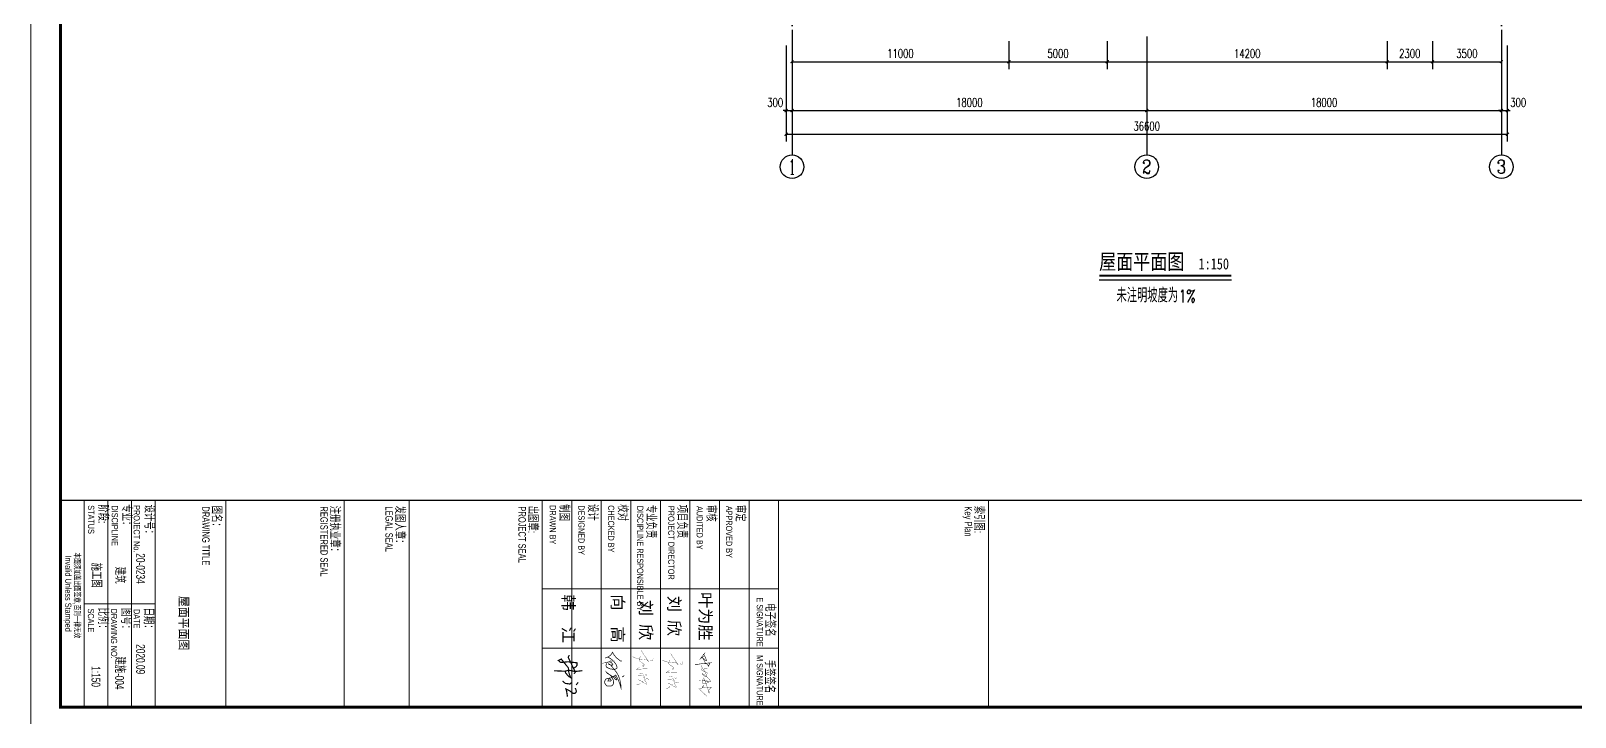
# Model space of a CAD drawing. Extents: x -275060 to -14507, y -783073 to -270523.
# Drawn here: x -192857 to -114487, y -626224 to -591405 of the extents above; entities that cross this region are included whole.
import ezdxf
from ezdxf.enums import TextEntityAlignment as Align

# ---------------------------------------------------------------- set-up
doc = ezdxf.new("R2010")
doc.units = 0
doc.header["$LTSCALE"] = 1000
doc.header["$MEASUREMENT"] = 0
doc.linetypes.add('DOTE', pattern=[2.42, 2, -0.2, 0.02, -0.2])
doc.layers.get('Defpoints').update_dxf_attribs({"color": 252})
for name, color, linetype in [('00-tk', 151, 'Continuous'), ('07m', 36, 'Continuous'), ('AXIS', 3, 'Continuous'), ('AXIS_TEXT', 7, 'Continuous'), ('DIM_SYMB', 3, 'Continuous'), ('DOTE', 1, 'Continuous'), ('iicon', 7, 'Continuous'), ('PUB_DIM', 3, 'Continuous'), ('签名', 1, 'Continuous')]:
    doc.layers.add(name, color=color, linetype=linetype)
doc.layers.add('TK', color=252, linetype='Continuous', lineweight=13)
doc.layers.add('功能名称', color=255, linetype='Continuous', lineweight=0)
doc.styles.add('_TCH_AXIS', font='COMPLEX', dxfattribs={"bigfont": 'GBCBIG'})
doc.styles.add('_TCH_DIM', font='SIMPLEX', dxfattribs={"bigfont": 'GBCBIG'})
doc.styles.add('_TCH_DIM_T3', font='SIMPLEX', dxfattribs={"width": 0.705882, "bigfont": 'GBCBIG'})
doc.styles.add('COMPLEX', font='COMPLEX')
doc.styles.add('DS6HT', font='simhei.ttf', dxfattribs={"width": 0.8})
doc.styles.add('T&D', font='haiwenrs.shx', dxfattribs={"width": 0.7, "bigfont": 'hztxt.shx'})
doc.styles.add('TITLE', font='simhei.ttf', dxfattribs={"width": 0.8})
doc.styles.add('仿宋体', font='', dxfattribs={"width": 0.8})
doc.styles.get('仿宋体').set_extended_font_data('SimSun')
doc.dimstyles.new('_TCH_ARCH&&150', dxfattribs={"dimtxt": 446.25, "dimasz": 150, "dimexe": 375, "dimexo": 450, "dimgap": 189.375, "dimtad": 1, "dimdec": 0, "dimzin": 0, "dimdsep": 46, "dimtxsty": '_TCH_DIM_T3', "dimblk": 'ARCHTICK', "dimcen": 0.09, "dimclrt": 7, "dimazin": 2, "dimtfac": 1, "dimtdec": 0, "dimtix": 1, "dimtmove": 2, "dimatfit": 3, "dimfxl": 0, "dimtolj": 1, "dimtzin": 0, "dimarcsym": 0})

# ---------------------------------------------------------------- blocks, each defined once
blk = doc.blocks.new('TK-A0')
at = {"layer": 'TK'}
for p, q in [((1109, 831), (1109, 10)), ((1179, 10), (1179, 831)), ((1109, 324), (1179, 324)), ((1109, 253), (1179, 253)), ((1109, 253), (1179, 253)), ((1109, 253), (1179, 253)), ((1109, 253), (1179, 253)), ((1109, 253), (1179, 253)), ((1179, 253), (1109, 253)), ((1179, 253), (1109, 253)), ((1179, 253), (1109, 253)), ((1109, 253), (1179, 253)), ((1139, 173), (1139, 253)), ((1139, 253), (1139, 189)), ((1159, 173), (1159, 253)), ((1159, 189), (1159, 253)), ((1179, 243), (1109, 243)), ((1179, 233), (1109, 233)), ((1179, 233), (1109, 233)), ((1179, 223), (1109, 223)), ((1179, 223), (1109, 223)), ((1179, 213), (1109, 213)), ((1179, 213), (1109, 213)), ((1179, 203), (1109, 203)), ((1179, 203), (1109, 203)), ((1179, 193), (1109, 193)), ((1179, 193), (1109, 193)), ((1179, 183), (1109, 183)), ((1179, 183), (1109, 183)), ((1109, 173), (1179, 173)), ((1109, 173), (1179, 173)), ((1179, 173), (1109, 173)), ((1179, 173), (1109, 173)), ((1109, 128), (1179, 128)), ((1179, 106), (1109, 106)), ((1179, 42), (1109, 42)), ((1144, 42), (1144, 18)), ((1179, 34), (1109, 34)), ((1179, 26), (1109, 26)), ((1179, 18), (1109, 18)), ((25, 10), (1179, 10)), ((1179, 10), (1109, 10)), ((0, 0), (1189, 0))]:
    blk.add_line(p, q, dxfattribs=at)
at = {"layer": 'TK', "const_width": 1}
blk.add_lwpolyline([(25, 831), (1179, 831), (1179, 10), (25, 10)], close=True, dxfattribs=at)
at = {"layer": 'TK', "const_width": 0.5}
blk.add_lwpolyline([(1109, 10), (1109, 831)], dxfattribs=at)
at = {"layer": 'TK'}
blk.add_lwpolyline([(1109, 66), (1179, 66), (1179, 42), (1109, 42)], close=True, dxfattribs=at)
at = {"layer": 'TK', "style": 'T&D', "width": 0.7}
for s, height, p in [('索引图:', 3, (1110.82, 319.18)), ('Key Plan', 2.5, (1111.07, 315.96)), ('电子签名', 3, (1143.79, 248.48)), ('手签签名', 3, (1162.95, 248.35)), ('E SIGNATURE', 2.1, (1141.86, 245.58)), ('M SIGNATURE', 2.1, (1161.37, 245.58)), ('审定', 3, (1110.55, 238.42)), ('APPROVED BY', 2.1, (1110.87, 235.2)), ('审核', 3, (1110.54, 228.52)), ('AUDITED BY', 2.1, (1110.93, 225.24)), ('项目负责', 3, (1110.51, 218.67)), ('PROJECT DIRECTOR', 2.1, (1110.89, 215.62)), ('专业负责', 3, (1110.53, 208.18)), ('DISCIPLINE RESPONSIBLE BY', 2.1, (1110.88, 205.12)), ('校对', 3, (1110.33, 198.59)), ('CHECKED BY', 2.1, (1110.67, 195.26)), ('设计', 3, (1110.26, 188.44)), ('DESIGNED BY', 2.1, (1110.72, 185.24)), ('制图', 3, (1110.3, 178.78)), ('DRAWN BY', 2.1, (1110.66, 175.53)), ('出图章:', 3, (1110.82, 168.19)), ('PROJECT SEAL', 2.5, (1111.07, 164.96)), ('发图人章：', 3, (1110.82, 123.19)), ('LEGAL SEAL', 2.5, (1111.07, 119.96)), ('注册执业章：', 3, (1110.82, 101.19)), ('REGISTERED SEAL', 2.5, (1111.07, 97.96)), ('图名：', 3, (1110.82, 61.18)), ('DRAWING TITLE', 2.5, (1111.07, 57.96)), ('设计号：', 3, (1110.43, 38.45)), ('PROJECT No.', 2.1, (1110.65, 34.77)), ('日期：', 3, (1145.29, 38.21)), ('DATE', 2.1, (1145.79, 34.78)), ('专业：', 3, (1110.33, 30.82)), ('图号：', 3, (1145.43, 30.55)), ('阶段:', 3, (1110.33, 22.8)), ('DISCIPLINE', 2.1, (1110.75, 27.35)), ('DRAWING NO.', 2.1, (1145.65, 27.09)), ('STATUS', 2.1, (1110.67, 19.33)), ('比例：', 3, (1145.32, 22.72)), ('SCALE', 2.1, (1145.6, 19.28))]:
    blk.add_text(s, height=height, dxfattribs=at).set_placement(p)
for s, height, p in [('本图须加盖出图签章,否则一律无效', 2, (1141.16, 15.64)), ('Invalid Unless Stamped', 2.1, (1140.58, 12.4))]:
    blk.add_text(s, height=height, dxfattribs=at).set_placement(p, align=Align.MIDDLE)
blk = doc.blocks.new('A$C7C122B11')
at = {"layer": 'iicon', "color": 13, "const_width": 7.58}
for points in [[(244, 611), (279, 605)], [(322, 465), (255, 393)], [(279, 605), (315, 591)], [(321, 572), (298, 526)], [(301, 455), (344, 476)], [(315, 591), (321, 572)], [(858, 469), (850, 439)], [(872, 485), (858, 469)], [(0, 251), (101, 316)], [(101, 316), (199, 383)], [(180, 234), (214, 214)], [(220, 61), (189, 0)], [(199, 383), (301, 455)], [(214, 214), (249, 201)], [(254, 164), (220, 61)], [(249, 201), (284, 195)], [(270, 260), (254, 164)], [(255, 393), (267, 338)], [(267, 338), (270, 260)], [(284, 195), (312, 200)], [(312, 200), (331, 220)], [(331, 220), (382, 295)], [(382, 295), (411, 328)], [(411, 328), (434, 349)], [(434, 349), (448, 349)], [(448, 349), (455, 315)], [(455, 315), (462, 292)], [(462, 292), (485, 335)], [(535, 158), (509, 209)], [(575, 108), (535, 158)], [(554, 440), (553, 381)], [(553, 381), (555, 298)], [(555, 298), (561, 212)], [(561, 212), (572, 134)], [(572, 134), (575, 108)], [(674, 309), (686, 266)], [(686, 266), (692, 224)], [(692, 224), (692, 211)], [(718, 416), (741, 413)], [(745, 400), (719, 368)], [(726, 309), (755, 327)], [(741, 413), (745, 400)], [(755, 327), (790, 346)], [(756, 296), (765, 257)], [(762, 218), (762, 180)], [(762, 180), (763, 160)], [(765, 257), (762, 218)], [(790, 346), (817, 357)], [(826, 342), (799, 315)], [(817, 357), (835, 356)], [(835, 356), (826, 342)], [(850, 439), (850, 403)], [(850, 403), (863, 373)], [(863, 373), (876, 363)], [(876, 363), (897, 363)], [(892, 201), (876, 164)], [(909, 233), (892, 201)], [(897, 363), (924, 382)], [(921, 283), (909, 233)], [(923, 311), (921, 283)], [(924, 382), (974, 414)], [(951, 294), (937, 279)], [(971, 334), (951, 294)], [(991, 378), (971, 334)], [(974, 414), (997, 421)], [(980, 231), (1007, 207)], [(1010, 411), (991, 378)], [(997, 421), (1010, 411)], [(1033, 121), (1002, 119)], [(1007, 207), (1028, 171)], [(1028, 171), (1033, 146)], [(1033, 146), (1033, 121)]]:
    blk.add_lwpolyline(points, dxfattribs=at)
blk = doc.blocks.new('A$C2CD672AE')
at = {"layer": '签名', "const_width": 40}
for points in [[(10, 523), (86, 480), (394, 629), (590, 723), (643, 672)], [(462, 656), (414, 738), (355, 782), (274, 780), (253, 600), (239, 476), (251, 353), (262, 228), (197, 148), (148, 248), (316, 383), (446, 488), (600, 502), (775, 564), (727, 488), (613, 394), (559, 372)], [(540, 958), (551, 861), (567, 712), (523, 495), (559, 372), (543, 1)], [(945, 587), (994, 537), (977, 455), (975, 388), (887, 289)], [(935, 820), (1023, 749)], [(1126, 719), (1223, 757), (1271, 749), (1305, 711), (1309, 646), (1217, 526), (1158, 404), (1244, 429), (1358, 448), (1418, 455)]]:
    blk.add_lwpolyline(points, dxfattribs=at)
blk = doc.blocks.new('A$C3CB17D36')
at = {"const_width": 19.8}
for points in [[(80, 483), (82, 436), (-4, 331), (-78, 262), (-162, 214), (-96, 172), (-54, 122), (-14, 43), (0, 0)], [(65, 180), (93, 156), (111, 112), (117, 72), (102, 134), (135, 190), (181, 222), (201, 209), (198, 167), (178, 105), (157, 102), (195, 158), (241, 200), (315, 257), (385, 312), (440, 349), (503, 383), (609, 420), (706, 439), (791, 454), (852, 454), (716, 416), (599, 368), (536, 337), (477, 307), (499, 274), (517, 240), (510, 196), (467, 131), (427, 62), (399, 43), (467, 131), (526, 187), (613, 233), (672, 242), (729, 240), (769, 207), (791, 169), (791, 122), (782, 49), (744, 16), (692, -10), (629, 1), (595, 23), (580, 54), (573, 98), (582, 119), (601, 157), (635, 177), (651, 159), (649, 129), (648, 81), (582, 119)], [(484, 543), (520, 516), (530, 479)], [(-29, 73), (10, 153), (71, 228), (167, 307), (248, 338), (278, 337), (299, 321), (315, 280), (314, 213), (304, 143), (282, 94), (256, 43), (211, 30), (146, 45)], [(511, 204), (545, 247), (597, 293), (620, 321), (595, 337), (562, 312), (534, 290), (503, 269)], [(573, 98), (558, 138), (557, 178), (546, 198)]]:
    blk.add_lwpolyline(points, dxfattribs=at)
blk = doc.blocks.new('5635634563456')
at = {"layer": 'AXIS', "color": 1, "ltscale": 1000}
for points, const_width in [([(456000, 226461), (456120, 226541), (456209, 226584), (456284, 226619), (456362, 226642), (456383, 226667), (456372, 226711), (456436, 226771), (456484, 226814), (456541, 226856), (456584, 226882)], 35), ([(456321, 227084), (456323, 227003), (456340, 226889), (456350, 226736), (456364, 226551), (456389, 226377), (456412, 226211), (456434, 226115), (456454, 225981), (456460, 225938)], 35), ([(456541, 226856), (456497, 226883), (456453, 226906), (456404, 226930), (456347, 226954), (456330, 226974)], 35), ([(456511, 226356), (456598, 226399), (456645, 226426), (456716, 226466), (456769, 226502), (456843, 226554), (456901, 226589), (456972, 226633), (457083, 226688), (457147, 226724), (457210, 226744), (457243, 226739), (457255, 226715), (457256, 226661), (457241, 226611), (457206, 226554), (457187, 226524), (457156, 226496), (457121, 226466), (457079, 226440), (457051, 226436), (457075, 226474), (457120, 226543), (457168, 226614), (457233, 226692), (457285, 226754), (457338, 226800), (457415, 226883), (457487, 226940), (457542, 226981), (457583, 227002), (457585, 226954), (457566, 226823), (457537, 226676), (457515, 226502), (457509, 226326), (457520, 226216)], 20), ([(456723, 226780), (456707, 226722), (456709, 226662), (456720, 226612), (456740, 226593), (456760, 226586), (456774, 226591)], 20), ([(455638, 226631), (456046, 226314), (455898, 226528)], 35), ([(455726, 226495), (455793, 226559), (455885, 226610), (455980, 226658), (456074, 226692), (456140, 226711), (456191, 226721), (456171, 226679), (456122, 226626), (456066, 226550), (456000, 226461), (455930, 226407)], 35), ([(456474, 226132), (456468, 226098), (456460, 225938)], 10)]:
    blk.add_lwpolyline(points, dxfattribs=dict(at, const_width=const_width))
for points in [[(457041, 226828, 20, 20, 0), (456957, 226700, 20, 20, 0), (456928, 226631, 20, 20, 0), (456875, 226503, 20, 20, 0), (456834, 226423, 20, 20, 0), (456812, 226396, 20, 20, 0), (456724, 226364, 20, 0, 0)], [(457512, 226414, 20, 20, 0), (457568, 226678, 20, 20, 0), (457591, 226783, 20, 20, 0), (457627, 226841, 20, 20, 0), (457636, 226855, 20, 20, 0), (457670, 226830, 20, 20, 0), (457684, 226788, 20, 20, 0), (457721, 226669, 20, 20, 0), (457721, 226593, 20, 20, 0), (457722, 226502, 20, 20, 0), (457712, 226436, 20, 20, 0), (457675, 226435, 20, 20, 0), (457629, 226445, 20, 20, 0), (457579, 226451, 20, 20, 0), (457468, 226480, 20, 20, 0), (457412, 226504, 20, 20, 0), (457345, 226518, 20, 20, 0), (457423, 226562, 20, 20, 0), (457642, 226660, 20, 20, 0), (457903, 226748, 20, 20, 0), (458182, 226843, 20, 20, 0), (458298, 226875, 20, 20, 0), (458384, 226894, 20, 20, 0), (458349, 226902, 20, 20, 0), (458320, 226902, 20, 20, 0), (458244, 226891, 20, 20, 0), (458219, 226887, 20, 20, 0), (458166, 226893, 20, 20, 0), (458108, 226921, 20, 20, 0), (458072, 226957, 20, 20, 0), (458038, 226986, 20, 20, 0), (458000, 227029, 20, 20, 0), (457974, 227049, 20, 20, 0), (457985, 226931, 20, 20, 0), (458001, 226820, 20, 20, 0), (458013, 226590, 20, 20, 0), (458016, 226523, 20, 20, 0), (457984, 226423, 20, 20, 0), (457948, 226430, 20, 20, 0), (457915, 226448, 20, 20, 0), (457886, 226495, 20, 20, 0), (457875, 226514, 20, 20, 0), (457865, 226548, 20, 20, 0), (457913, 226535, 20, 20, 0), (457962, 226508, 20, 20, 0), (457985, 226486, 20, 20, 0), (458023, 226448, 20, 20, 0), (458044, 226386, 20, 20, 0), (458039, 226328, 20, 20, 0), (458028, 226266, 20, 20, 0), (458031, 226227, 20, 20, 0), (458032, 226211, 20, 20, 0), (458087, 226240, 20, 20, 0), (458166, 226298, 20, 20, 0), (458306, 226445, 20, 20, 0), (458437, 226588, 20, 20, 0), (458487, 226643, 20, 0, 0), (458657, 226831, 0, 0, 0)]]:
    blk.add_lwpolyline(points, format="xyseb", dxfattribs=at)
blk = doc.blocks.new('签名')
at = {"xscale": 1.132661029987503, "yscale": 1.132661029987503, "zscale": 1.132661029987503}
for p in [(-1750, 4064), (-1860, 3062)]:
    blk.add_blockref('A$C7C122B11', p, dxfattribs=at)
at = {"layer": '00-tk', "xscale": 1.200000000011642, "yscale": 1.200000000011642, "zscale": 1.200000000011642}
blk.add_blockref('A$C3CB17D36', (-1599, 2124), dxfattribs=at)
at = {"layer": 'AXIS', "xscale": 0.5, "yscale": 0.5, "zscale": 0.5}
blk.add_blockref('5635634563456', (-229602, -107802), dxfattribs=at)
at = {"layer": '签名'}
blk.add_blockref('A$C2CD672AE', (-1713, 399), dxfattribs=at)
at = {"layer": '功能名称', "color": 7, "style": 'DS6HT'}
for s, p in [('叶为胜', (-3830, 5326)), ('刘 欣', (-3706, 4269)), ('刘 欣', (-3567, 3309)), ('向  高', (-3757, 2357)), ('韩  江', (-3750, 689))]:
    blk.add_text(s, height=400, dxfattribs=at).set_placement(p)
blk = doc.blocks.new('_ArchTick')
at = {"color": 0, "linetype": 'ByBlock', "const_width": 0.4}
blk.add_lwpolyline([(-0.5, -0.5), (0.5, 0.5)], dxfattribs=at)
blk = doc.blocks.new('*D81')
at = {"layer": 'Defpoints', "color": 0, "transparency": 16777216}
for p in [(-154228, -591480), (-143228, -591480), (-143228, -592970)]:
    blk.add_point(p, dxfattribs=at)
at = {"layer": 'PUB_DIM', "color": 0, "lineweight": -2, "transparency": 16777216}
for p, q in [((-154228, -591930), (-154228, -593344)), ((-143228, -591930), (-143228, -593344)), ((-154228, -592970), (-143228, -592970))]:
    blk.add_line(p, q, dxfattribs=at)
at = {"layer": 'PUB_DIM', "color": 0, "lineweight": -2, "transparency": 16777216, "xscale": 150, "yscale": 150, "zscale": 150, "rotation": 180}
blk.add_blockref('_ArchTick', (-154228, -592970), dxfattribs=at)
at = {"layer": 'PUB_DIM', "color": 0, "lineweight": -2, "transparency": 16777216, "xscale": 150, "yscale": 150, "zscale": 150}
blk.add_blockref('_ArchTick', (-143228, -592970), dxfattribs=at)
at = {"layer": 'PUB_DIM', "color": 7, "transparency": 16777216, "insert": (-148728, -592557), "char_height": 446.2, "attachment_point": 5, "style": '_TCH_DIM_T3'}
blk.add_mtext('\\A1;11000', dxfattribs=at)
blk = doc.blocks.new('*D82')
at = {"layer": 'Defpoints', "color": 0, "transparency": 16777216}
for p in [(-143228, -591480), (-138228, -591480), (-138228, -592970)]:
    blk.add_point(p, dxfattribs=at)
at = {"layer": 'PUB_DIM', "color": 0, "lineweight": -2, "transparency": 16777216}
for p, q in [((-143228, -591930), (-143228, -593344)), ((-138228, -591930), (-138228, -593344)), ((-143228, -592970), (-138228, -592970))]:
    blk.add_line(p, q, dxfattribs=at)
at = {"layer": 'PUB_DIM', "color": 0, "lineweight": -2, "transparency": 16777216, "xscale": 150, "yscale": 150, "zscale": 150, "rotation": 180}
blk.add_blockref('_ArchTick', (-143228, -592970), dxfattribs=at)
at = {"layer": 'PUB_DIM', "color": 0, "lineweight": -2, "transparency": 16777216, "xscale": 150, "yscale": 150, "zscale": 150}
blk.add_blockref('_ArchTick', (-138228, -592970), dxfattribs=at)
at = {"layer": 'PUB_DIM', "color": 7, "transparency": 16777216, "insert": (-140728, -592557), "char_height": 446.2, "attachment_point": 5, "style": '_TCH_DIM_T3'}
blk.add_mtext('\\A1;5000', dxfattribs=at)
blk = doc.blocks.new('*D83')
at = {"layer": 'Defpoints', "color": 0, "transparency": 16777216}
for p in [(-138228, -591480), (-124028, -591480), (-124028, -592970)]:
    blk.add_point(p, dxfattribs=at)
at = {"layer": 'PUB_DIM', "color": 0, "lineweight": -2, "transparency": 16777216}
for p, q in [((-138228, -591930), (-138228, -593344)), ((-124028, -591930), (-124028, -593344)), ((-138228, -592970), (-124028, -592970))]:
    blk.add_line(p, q, dxfattribs=at)
at = {"layer": 'PUB_DIM', "color": 0, "lineweight": -2, "transparency": 16777216, "xscale": 150, "yscale": 150, "zscale": 150, "rotation": 180}
blk.add_blockref('_ArchTick', (-138228, -592970), dxfattribs=at)
at = {"layer": 'PUB_DIM', "color": 0, "lineweight": -2, "transparency": 16777216, "xscale": 150, "yscale": 150, "zscale": 150}
blk.add_blockref('_ArchTick', (-124028, -592970), dxfattribs=at)
at = {"layer": 'PUB_DIM', "color": 7, "transparency": 16777216, "insert": (-131128, -592557), "char_height": 446.2, "attachment_point": 5, "style": '_TCH_DIM_T3'}
blk.add_mtext('\\A1;14200', dxfattribs=at)
blk = doc.blocks.new('*D84')
at = {"layer": 'Defpoints', "color": 0, "transparency": 16777216}
for p in [(-124028, -591480), (-121728, -591480), (-121728, -592970)]:
    blk.add_point(p, dxfattribs=at)
at = {"layer": 'PUB_DIM', "color": 0, "lineweight": -2, "transparency": 16777216}
for p, q in [((-124028, -591930), (-124028, -593344)), ((-121728, -591930), (-121728, -593344)), ((-124028, -592970), (-121728, -592970))]:
    blk.add_line(p, q, dxfattribs=at)
at = {"layer": 'PUB_DIM', "color": 0, "lineweight": -2, "transparency": 16777216, "xscale": 150, "yscale": 150, "zscale": 150, "rotation": 180}
blk.add_blockref('_ArchTick', (-124028, -592970), dxfattribs=at)
at = {"layer": 'PUB_DIM', "color": 0, "lineweight": -2, "transparency": 16777216, "xscale": 150, "yscale": 150, "zscale": 150}
blk.add_blockref('_ArchTick', (-121728, -592970), dxfattribs=at)
at = {"layer": 'PUB_DIM', "color": 7, "transparency": 16777216, "insert": (-122878, -592557), "char_height": 446.2, "attachment_point": 5, "style": '_TCH_DIM_T3'}
blk.add_mtext('\\A1;2300', dxfattribs=at)
blk = doc.blocks.new('*D85')
at = {"layer": 'Defpoints', "color": 0, "transparency": 16777216}
for p in [(-121728, -591480), (-118228, -591480), (-118228, -592970)]:
    blk.add_point(p, dxfattribs=at)
at = {"layer": 'PUB_DIM', "color": 0, "lineweight": -2, "transparency": 16777216}
for p, q in [((-121728, -591930), (-121728, -593344)), ((-118228, -591930), (-118228, -593344)), ((-121728, -592970), (-118228, -592970))]:
    blk.add_line(p, q, dxfattribs=at)
at = {"layer": 'PUB_DIM', "color": 0, "lineweight": -2, "transparency": 16777216, "xscale": 150, "yscale": 150, "zscale": 150, "rotation": 180}
blk.add_blockref('_ArchTick', (-121728, -592970), dxfattribs=at)
at = {"layer": 'PUB_DIM', "color": 0, "lineweight": -2, "transparency": 16777216, "xscale": 150, "yscale": 150, "zscale": 150}
blk.add_blockref('_ArchTick', (-118228, -592970), dxfattribs=at)
at = {"layer": 'PUB_DIM', "color": 7, "transparency": 16777216, "insert": (-119978, -592557), "char_height": 446.2, "attachment_point": 5, "style": '_TCH_DIM_T3'}
blk.add_mtext('\\A1;3500', dxfattribs=at)
blk = doc.blocks.new('*D310')
at = {"layer": 'AXIS', "color": 0, "lineweight": -2, "transparency": 16777216}
for p, q in [((-154528, -592148), (-154528, -595823)), ((-154228, -592148), (-154228, -595823)), ((-154528, -595448), (-154678, -595448)), ((-154528, -595448), (-154228, -595448)), ((-154228, -595448), (-154078, -595448))]:
    blk.add_line(p, q, dxfattribs=at)
at = {"layer": 'Defpoints', "color": 0, "transparency": 16777216}
for p in [(-154528, -591698), (-154228, -591698), (-154228, -595448)]:
    blk.add_point(p, dxfattribs=at)
at = {"layer": 'AXIS', "color": 0, "lineweight": -2, "transparency": 16777216, "xscale": 150, "yscale": 150, "zscale": 150}
blk.add_blockref('_ArchTick', (-154528, -595448), dxfattribs=at)
at = {"layer": 'AXIS', "color": 0, "lineweight": -2, "transparency": 16777216, "xscale": 150, "yscale": 150, "zscale": 150, "rotation": 180}
blk.add_blockref('_ArchTick', (-154228, -595448), dxfattribs=at)
at = {"layer": 'AXIS', "color": 7, "transparency": 16777216, "insert": (-155083, -595035), "char_height": 446.2, "attachment_point": 5, "style": '_TCH_DIM_T3'}
blk.add_mtext('\\A1;300', dxfattribs=at)
blk = doc.blocks.new('*D311')
at = {"layer": 'AXIS', "color": 0, "lineweight": -2, "transparency": 16777216}
for p, q in [((-154228, -592148), (-154228, -595823)), ((-136228, -592148), (-136228, -595823)), ((-154228, -595448), (-136228, -595448))]:
    blk.add_line(p, q, dxfattribs=at)
at = {"layer": 'Defpoints', "color": 0, "transparency": 16777216}
for p in [(-154228, -591698), (-136228, -591698), (-136228, -595448)]:
    blk.add_point(p, dxfattribs=at)
at = {"layer": 'AXIS', "color": 0, "lineweight": -2, "transparency": 16777216, "xscale": 150, "yscale": 150, "zscale": 150, "rotation": 180}
blk.add_blockref('_ArchTick', (-154228, -595448), dxfattribs=at)
at = {"layer": 'AXIS', "color": 0, "lineweight": -2, "transparency": 16777216, "xscale": 150, "yscale": 150, "zscale": 150}
blk.add_blockref('_ArchTick', (-136228, -595448), dxfattribs=at)
at = {"layer": 'AXIS', "color": 7, "transparency": 16777216, "insert": (-145228, -595035), "char_height": 446.2, "attachment_point": 5, "style": '_TCH_DIM_T3'}
blk.add_mtext('\\A1;18000', dxfattribs=at)
blk = doc.blocks.new('*D312')
at = {"layer": 'AXIS', "color": 0, "lineweight": -2, "transparency": 16777216}
for p, q in [((-136228, -592148), (-136228, -595823)), ((-118228, -592148), (-118228, -595823)), ((-136228, -595448), (-118228, -595448))]:
    blk.add_line(p, q, dxfattribs=at)
at = {"layer": 'Defpoints', "color": 0, "transparency": 16777216}
for p in [(-136228, -591698), (-118228, -591698), (-118228, -595448)]:
    blk.add_point(p, dxfattribs=at)
at = {"layer": 'AXIS', "color": 0, "lineweight": -2, "transparency": 16777216, "xscale": 150, "yscale": 150, "zscale": 150, "rotation": 180}
blk.add_blockref('_ArchTick', (-136228, -595448), dxfattribs=at)
at = {"layer": 'AXIS', "color": 0, "lineweight": -2, "transparency": 16777216, "xscale": 150, "yscale": 150, "zscale": 150}
blk.add_blockref('_ArchTick', (-118228, -595448), dxfattribs=at)
at = {"layer": 'AXIS', "color": 7, "transparency": 16777216, "insert": (-127228, -595035), "char_height": 446.2, "attachment_point": 5, "style": '_TCH_DIM_T3'}
blk.add_mtext('\\A1;18000', dxfattribs=at)
blk = doc.blocks.new('*D313')
at = {"layer": 'AXIS', "color": 0, "lineweight": -2, "transparency": 16777216}
for p, q in [((-118228, -592148), (-118228, -595823)), ((-117928, -592148), (-117928, -595823)), ((-118228, -595448), (-118378, -595448)), ((-118228, -595448), (-117928, -595448)), ((-117928, -595448), (-117778, -595448))]:
    blk.add_line(p, q, dxfattribs=at)
at = {"layer": 'Defpoints', "color": 0, "transparency": 16777216}
for p in [(-118228, -591698), (-117928, -591698), (-117928, -595448)]:
    blk.add_point(p, dxfattribs=at)
at = {"layer": 'AXIS', "color": 0, "lineweight": -2, "transparency": 16777216, "xscale": 150, "yscale": 150, "zscale": 150}
blk.add_blockref('_ArchTick', (-118228, -595448), dxfattribs=at)
at = {"layer": 'AXIS', "color": 0, "lineweight": -2, "transparency": 16777216, "xscale": 150, "yscale": 150, "zscale": 150, "rotation": 180}
blk.add_blockref('_ArchTick', (-117928, -595448), dxfattribs=at)
at = {"layer": 'AXIS', "color": 7, "transparency": 16777216, "insert": (-117373, -595035), "char_height": 446.2, "attachment_point": 5, "style": '_TCH_DIM_T3'}
blk.add_mtext('\\A1;300', dxfattribs=at)
blk = doc.blocks.new('*D314')
at = {"layer": 'AXIS', "color": 0, "lineweight": -2, "transparency": 16777216}
for p, q in [((-154528, -592148), (-154528, -597023)), ((-117928, -592148), (-117928, -597023)), ((-154528, -596648), (-117928, -596648))]:
    blk.add_line(p, q, dxfattribs=at)
at = {"layer": 'Defpoints', "color": 0, "transparency": 16777216}
for p in [(-154528, -591698), (-117928, -591698), (-117928, -596648)]:
    blk.add_point(p, dxfattribs=at)
at = {"layer": 'AXIS', "color": 0, "lineweight": -2, "transparency": 16777216, "xscale": 150, "yscale": 150, "zscale": 150, "rotation": 180}
blk.add_blockref('_ArchTick', (-154528, -596648), dxfattribs=at)
at = {"layer": 'AXIS', "color": 0, "lineweight": -2, "transparency": 16777216, "xscale": 150, "yscale": 150, "zscale": 150}
blk.add_blockref('_ArchTick', (-117928, -596648), dxfattribs=at)
at = {"layer": 'AXIS', "color": 7, "transparency": 16777216, "insert": (-136228, -596235), "char_height": 446.2, "attachment_point": 5, "style": '_TCH_DIM_T3'}
blk.add_mtext('\\A1;36600', dxfattribs=at)
blk = doc.blocks.new('_AXISO')
blk.add_circle((0, 0), 0.5)
at = {"layer": 'AXIS_TEXT', "style": 'COMPLEX', "width": 1.041667}
blk.add_attdef('A', text='', height=0.56, dxfattribs=at).set_placement((-0.25, -0.28), (0.25, -0.28), align=Align.FIT)

msp = doc.modelspace()

# ---------------------------------------------------------------- linework, layer by layer
at = {"layer": 'AXIS'}
for p, q in [((-154227.6, -591697.6), (-154227.6, -597697.6)), ((-136227.6, -591697.6), (-136227.6, -597697.6)), ((-118227.6, -591697.6), (-118227.6, -597697.6))]:
    msp.add_line(p, q, dxfattribs=at)
at = {"layer": 'DIM_SYMB', "const_width": 105}
msp.add_lwpolyline([(-138641.3, -603827.6), (-131931.1, -603827.6)], dxfattribs=at)
at = {"layer": 'DIM_SYMB'}
msp.add_lwpolyline([(-138641.3, -604037.6), (-131931.1, -604037.6)], dxfattribs=at)
at = {"layer": 'DOTE', "color": 1, "linetype": 'DOTE'}
for p, q in [((-154227.6, -475197.6), (-154227.6, -591697.6)), ((-118227.6, -475197.6), (-118227.6, -591697.6))]:
    msp.add_line(p, q, dxfattribs=at)

# ---------------------------------------------------------------- block references
at = {"layer": '00-tk', "xscale": 1.5, "yscale": 1.5, "zscale": 1.5, "rotation": 270}
msp.add_blockref('签名', (-166909, -625627.1), dxfattribs=at)
at = {"layer": 'AXIS'}
ref = msp.add_blockref('_AXISO', (-154227.6, -598297.6), dxfattribs=dict(at, xscale=1200, yscale=1200, zscale=1200))
ref.add_attrib('A', '1', dxfattribs={"layer": 'AXIS_TEXT', "height": 772.1, "style": '_TCH_AXIS'}).set_placement((-154393.1, -598683.7), (-154062.2, -598683.7), align=Align.FIT)
ref = msp.add_blockref('_AXISO', (-136227.6, -598297.6), dxfattribs=dict(at, xscale=1200, yscale=1200, zscale=1200))
ref.add_attrib('A', '2', dxfattribs={"layer": 'AXIS_TEXT', "height": 698.9, "style": '_TCH_AXIS'}).set_placement((-136460.6, -598647.1), (-135994.6, -598647.1), align=Align.FIT)
ref = msp.add_blockref('_AXISO', (-118227.6, -598297.6), dxfattribs=dict(at, xscale=1200, yscale=1200, zscale=1200))
ref.add_attrib('A', '3', dxfattribs={"layer": 'AXIS_TEXT', "height": 698.9, "style": '_TCH_AXIS'}).set_placement((-118460.6, -598647.1), (-117994.6, -598647.1), align=Align.FIT)
at = {"layer": 'TK', "xscale": 150, "yscale": 150, "zscale": 150, "rotation": 270}
msp.add_blockref('TK-A0', (-192857.2, -448872.7), dxfattribs=at)

# ---------------------------------------------------------------- texts
at = {"layer": '07m', "color": 2, "style": '_TCH_DIM'}
msp.add_text('未注明坡度为', height=723.4, dxfattribs=at).set_placement((-137760.4, -605179.6))
at = {"layer": '07m', "color": 2, "style": '_TCH_DIM', "width": 0.705882}
msp.add_text('1%', height=637.5, dxfattribs=at).set_placement((-134600.8, -605179.6))
at = {"layer": 'DIM_SYMB', "color": 7, "style": '仿宋体', "width": 0.8}
for s, height, p in [('屋面平面图', 793.04, (-138641.3, -603506.8)), ('1:150', 566.46, (-133595.1, -603506.8))]:
    msp.add_text(s, height=height, dxfattribs=at).set_placement(p)
at = {"layer": 'TK', "color": 2, "style": 'T&D', "width": 0.7}
for s, p in [('20-0234', (-187513.7, -617911.8)), ('2020.09', (-187513.7, -622524.8))]:
    msp.add_text(s, height=450, rotation=270, dxfattribs=at).set_placement(p)
for s, p in [('施工图', (-189780.6, -619022.1)), ('建筑', (-188580.6, -619022.1)), ('1:150', (-189780.6, -624166.8)), ('建施-', (-188580.6, -623639.9))]:
    msp.add_text(s, height=450, rotation=270, dxfattribs=at).set_placement(p, align=Align.CENTER)
at = {"layer": 'TK', "color": 3, "style": 'TITLE', "width": 0.9}
msp.add_text('屋面平面图', height=450, rotation=270, dxfattribs=at).set_placement((-185319.8, -621455.1), align=Align.CENTER)
at = {"layer": 'TK', "color": 3, "style": 'T&D', "width": 0.7}
msp.add_text('004', height=450, rotation=270, dxfattribs=at).set_placement((-188580.6, -624121.2))

# ---------------------------------------------------------------- dimensions: what is measured, and where the dimension line sits
at = {"layer": 'AXIS'}
for base, p1, p2, picture, middle in [((-154227.6, -595447.6), (-154527.6, -591697.6), (-154227.6, -591697.6), '*D310', (-155082.6, -595035.1)), ((-117927.6, -595447.6), (-118227.6, -591697.6), (-117927.6, -591697.6), '*D313', (-117372.6, -595035.1))]:
    dim = msp.add_linear_dim(base=base, p1=p1, p2=p2, angle=0, dimstyle='_TCH_ARCH&&150', dxfattribs=at)
    dim.commit()
    dim.dimension.update_dxf_attribs({"geometry": picture, "text_midpoint": middle, "dimtype": 129})
for p1, p2, distance, picture, middle in [((-154527.6, -591697.6), (-117927.6, -591697.6), -4950, '*D314', (-136227.6, -596235.1)), ((-154227.6, -591697.6), (-136227.6, -591697.6), -3750, '*D311', (-145227.6, -595035.1)), ((-136227.6, -591697.6), (-118227.6, -591697.6), -3750, '*D312', (-127227.6, -595035.1))]:
    dim = msp.add_aligned_dim(p1=p1, p2=p2, distance=distance, dimstyle='_TCH_ARCH&&150', dxfattribs=at)
    dim.commit()
    dim.dimension.update_dxf_attribs({"geometry": picture, "text_midpoint": middle})
at = {"layer": 'PUB_DIM'}
for p1, p2, picture, middle in [((-154227.6, -591479.6), (-143227.6, -591479.6), '*D81', (-148727.6, -592557)), ((-143227.6, -591479.6), (-138227.6, -591479.6), '*D82', (-140727.6, -592557)), ((-138227.6, -591479.6), (-124027.6, -591479.6), '*D83', (-131127.6, -592557)), ((-124027.6, -591479.6), (-121727.6, -591479.6), '*D84', (-122877.6, -592557)), ((-121727.6, -591479.6), (-118227.6, -591479.6), '*D85', (-119977.6, -592557))]:
    dim = msp.add_aligned_dim(p1=p1, p2=p2, distance=-1489.9, dimstyle='_TCH_ARCH&&150', dxfattribs=at)
    dim.commit()
    dim.dimension.update_dxf_attribs({"geometry": picture, "text_midpoint": middle})

doc.saveas('drawing.dxf')
